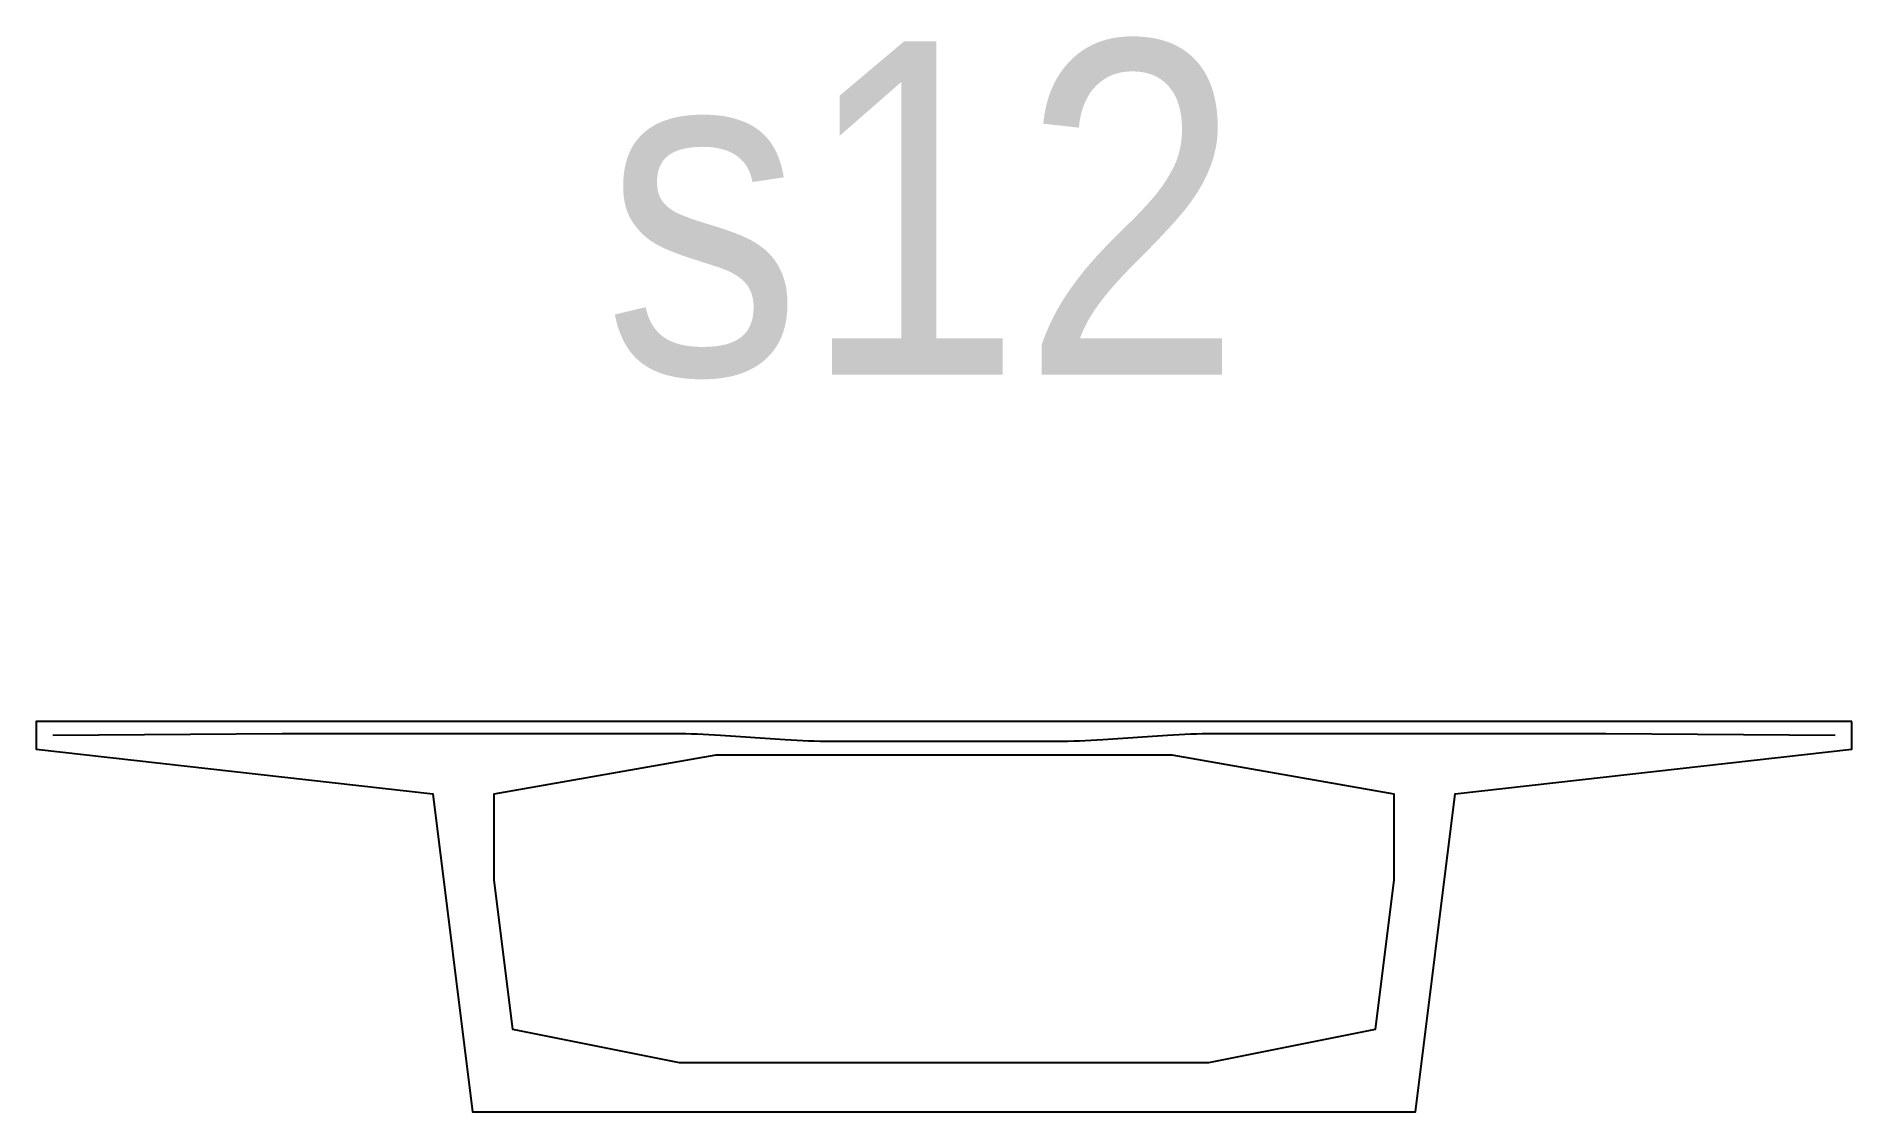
# Model space of a CAD drawing. Header units: metres. Extents: x -8.2 to 8.2, y -3.5 to 6.2.
import ezdxf
from ezdxf.enums import TextEntityAlignment as Align

# ---------------------------------------------------------------- set-up
doc = ezdxf.new("R2010")
doc.units = ezdxf.units.M
doc.header["$MEASUREMENT"] = 0
for name, color, linetype in [('INPOLY', 1, 'Continuous'), ('OUTPOLY', 4, 'Continuous'), ('PT-TOP-1', 2, 'Continuous'), ('TEXT', 95, 'Continuous')]:
    doc.layers.add(name, color=color, linetype=linetype)
doc.styles.get("Standard").update_dxf_attribs({"font": 'arial.ttf'})

msp = doc.modelspace()

# ---------------------------------------------------------------- linework, layer by layer
for p, q in [((-8.17, 0), (-8.17, -0.25)), ((8.17, -0.25), (8.17, 0)), ((8.17, -0.25), (8.17, 0)), ((4.6, -0.65), (8.17, -0.25))]:
    msp.add_line(p, q)
at = {"layer": 'INPOLY'}
msp.add_lwpolyline([(2.382, -3.072), (-2.382, -3.072), (-3.882, -2.772), (-4.05, -1.425), (-4.05, -0.65), (-2.05, -0.3), (2.05, -0.3), (4.05, -0.65), (4.05, -1.425), (3.882, -2.772)], close=True, dxfattribs=at)
at = {"layer": 'OUTPOLY'}
msp.add_lwpolyline([(8.17, 0), (-8.17, 0), (-8.17, -0.25), (-4.6, -0.65), (-4.244, -3.512), (4.244, -3.512), (4.6, -0.65), (8.17, -0.25)], close=True, dxfattribs=at)
at = {"layer": 'PT-TOP-1'}
msp.add_lwpolyline([(8.02, -0.125), (5.956, -0.11, 0.001786), (5.884, -0.11), (2.43, -0.11, 0.017473), (2.011, -0.125), (1.429, -0.165, -0.017473), (1.01, -0.18), (0, -0.18), (-1.01, -0.18, -0.017473), (-1.429, -0.165), (-2.011, -0.125, 0.017473), (-2.43, -0.11), (-5.884, -0.11, 0.001786), (-5.956, -0.11), (-8.02, -0.125)], format="xyb", dxfattribs=at)

# ---------------------------------------------------------------- texts
at = {"layer": 'TEXT', "linetype": 'Continuous', "width": 0.85}
msp.add_text('s12', height=3, dxfattribs=at).set_placement((-0.19, 4.623), align=Align.MIDDLE_CENTER)

doc.saveas('drawing.dxf')
